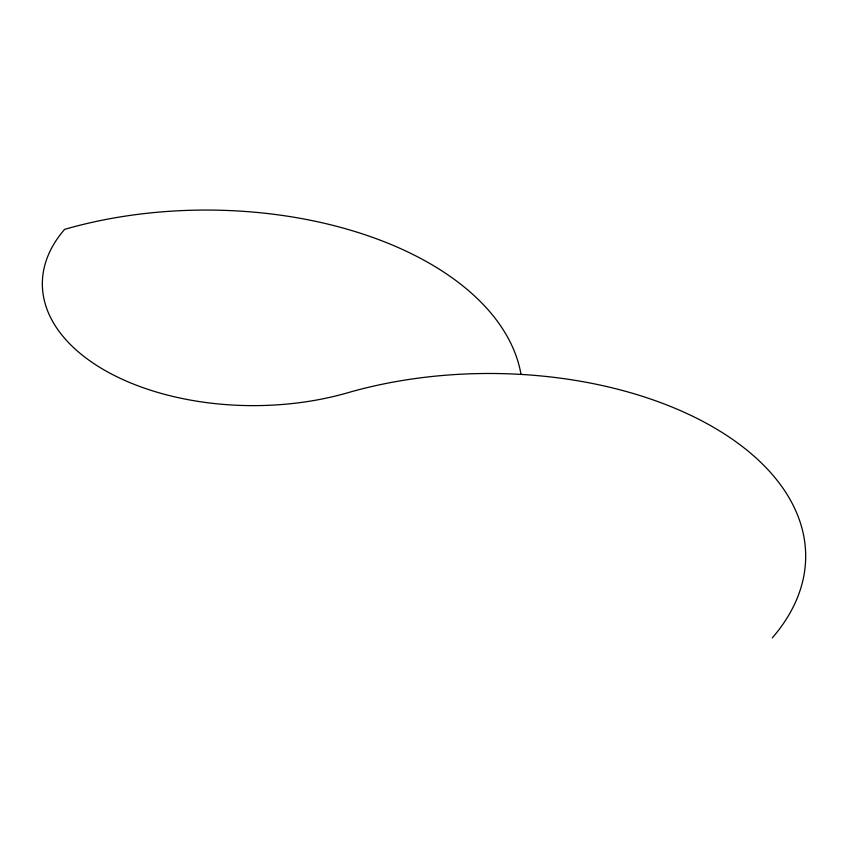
<?xml version="1.0" encoding="UTF-8"?>
<svg xmlns="http://www.w3.org/2000/svg" width="848" height="848" viewBox="0 0 848 848"><rect width="100%" height="100%" fill="white"/><g stroke="black" fill="none" stroke-linecap="round" stroke-linejoin="round"><path stroke-width="1.27" d="M521.022 374.413A316.474 182.712 0 0 0 64.618 229.352A210.982 121.805 0 0 0 104.145 369.961A210.982 121.805 0 0 0 347.68 392.772A316.474 182.712 0 0 1 712.988 427A316.474 182.712 0 0 1 772.274 637.908"/></g></svg>
